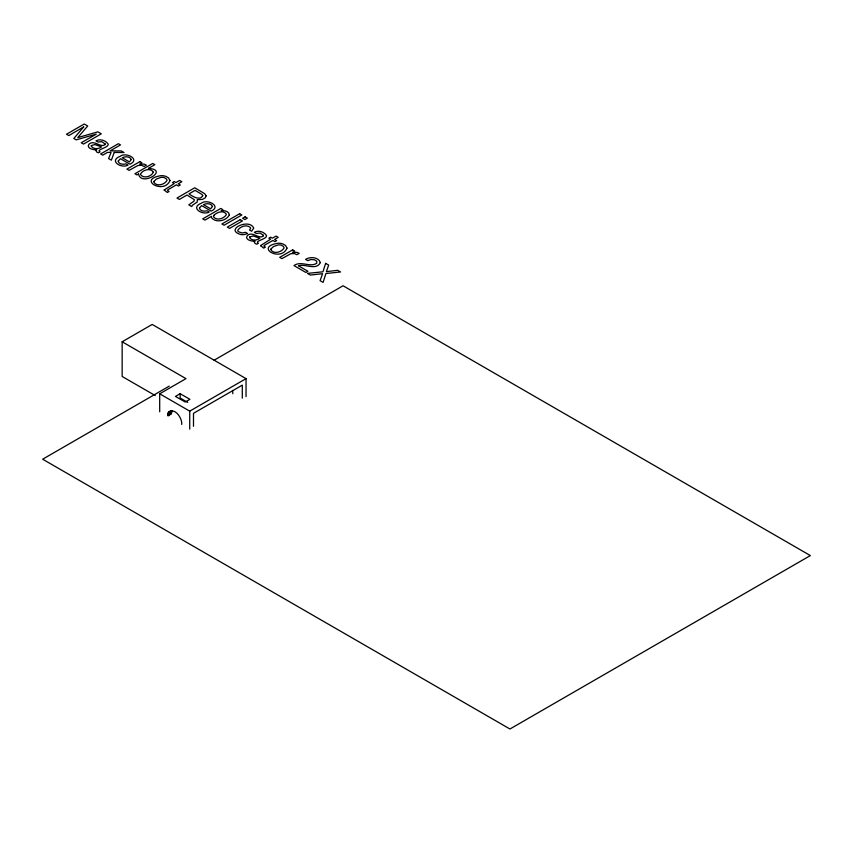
<?xml version="1.0" encoding="UTF-8"?>
<svg xmlns="http://www.w3.org/2000/svg" width="853" height="853" viewBox="0 0 853 853"><rect width="100%" height="100%" fill="white"/><g stroke="black" fill="none" stroke-linecap="round" stroke-linejoin="round"><path stroke-width="1.28" d="M167.689 415.176L167.678 415.752L171.432 413.588L172.093 410.517L168.34 412.692L167.689 415.176L171.453 413.001M181.732 424.463C182.457 418.258 174.502 406.604 168.34 412.692M232.837 393.745L232.602 390.439M155.203 395.547L122.15 376.472L122.15 341.786L152.186 324.439L246.048 378.636L246.048 396.613M169.257 386.121L42.65 459.213L509.945 729.006L810.35 555.57L343.055 285.776L214.146 360.201M159.692 411.796L159.692 393.809L185.975 378.636L122.15 341.786M180.154 393.702L175.462 396.41L185.229 402.04L189.92 399.332L180.154 393.702L180.154 398.031L187.756 402.413M168.841 411.946L171.016 410.549M168.574 412.298L171.389 410.666M168.137 413.119L171.89 410.954M167.977 413.588L171.73 411.423M167.838 414.089L171.602 411.914M167.753 414.611L171.506 412.447M168.627 415.816L171.432 413.588M159.692 393.809L189.729 411.146L246.048 378.636M242.295 398.148L242.295 385.14L193.492 413.321L193.492 426.319M189.729 411.146L189.729 429.134M253.661 228.156L251.646 231.216L249.534 230.001L250.643 228.337L250.334 227.484C246.688 224.158 240.493 226.386 237.923 229.969A3.775 2.186 0 0 0 238.435 231.707L242.156 232.997L245.515 232.315L247.637 233.541L244.768 234.458A6.28 3.625 0 0 1 240.759 234.522C223.891 229.638 249.769 217.867 253.661 228.156M164.181 189.995L167.337 192.469L169.054 191.477L167.54 190.496L167.988 189.707L176.443 184.824L178.512 186.018L180.292 184.994L178.224 183.8L181.838 181.71L179.642 180.441L176.017 182.531L174.268 181.518L172.487 182.542L174.247 183.555L164.181 189.995M260.56 245.632L263.705 248.116L265.422 247.125L263.918 246.133L264.355 245.344L272.811 240.471L274.879 241.666L276.66 240.631L274.591 239.437L278.206 237.347L276.009 236.078L272.395 238.168L270.636 237.155L268.855 238.179L270.614 239.192L260.56 245.632M118.215 161.089C118.61 164.33 123.365 164.693 125.903 163.861L128.046 165.098C121.446 168.894 108.438 160.791 120.156 156.323C125.786 151.695 140.809 159.212 129.944 164.202L120.444 158.722L118.215 161.089M199.442 207.983C199.837 211.235 204.592 211.587 207.13 210.755L209.273 211.992C202.673 215.798 189.665 207.695 201.383 203.217C207.012 198.589 222.036 206.106 211.171 211.107L201.671 205.626L199.442 207.983M105.122 143.933L105.058 144.658C100.281 148.123 94.065 139.284 88.968 144.221C85.886 148.294 93.841 150.192 96.752 149.744L95.931 150.65L96.762 152.047L98.479 152.794L100.089 151.866C95.397 149.67 107.894 147.985 108.214 144.594L108.086 143.954C105.537 140.297 99.961 138.559 95.952 140.873L97.988 142.046L101.667 141.63L105.122 143.933M263.449 235.343L263.396 236.068C258.619 239.544 252.403 230.694 247.306 235.631C244.214 239.704 252.168 241.612 255.079 241.154L254.258 242.06L255.1 243.457L256.817 244.203L258.427 243.276C253.736 241.09 266.221 239.394 266.541 236.004L266.413 235.364C263.865 231.707 258.288 229.969 254.29 232.283L256.316 233.455L260.005 233.04L263.449 235.343M153.903 181.508L153.817 182.147C156.557 187.042 164.992 184.589 167.071 180.282L166.378 178.853L164.426 177.701A4.19 2.42 0 0 0 161.025 177.392L156.44 178.991L153.903 181.508M270.923 249.065L270.849 249.716C273.589 254.61 282.023 252.147 284.102 247.85L283.409 246.421L281.458 245.269A4.19 2.42 0 0 0 278.057 244.96L273.472 246.56L270.923 249.065M206.127 195.838L205.285 197.768L202.417 199.421L197.288 199.677L197.246 201.99L192.447 205.253L191.733 206.554L188.78 204.859L193.962 201.201L194.324 199.634L186.999 195.028L179.386 199.431L176.976 198.035L194.74 187.777L204.677 193.684L206.127 195.838M153.316 172.146C151.642 176.475 143.752 179.002 140.649 174.694L140.606 173.905C142.771 169.864 150.704 167.54 153.316 172.146M138.581 173.959C140.948 187.106 169.8 169.736 148.411 168.404L154.851 164.682L152.74 163.456L134.913 173.756L136.917 174.908L138.581 173.959M169.971 180.537C163.989 195.06 136.97 179.365 161.025 175.675A7.56 4.361 0 0 1 165.962 176.432L168.51 177.882L169.971 180.537M287.003 248.095C281.021 262.617 254.002 246.933 278.057 243.244A7.56 4.361 0 0 1 282.993 244.001L285.542 245.451L287.003 248.095M91.335 145.596L91.218 146.258C93.435 149.456 98.671 149.222 101.518 146.865L94.832 144.541L91.335 145.596M249.673 237.006L249.545 237.678C251.763 240.877 256.998 240.631 259.845 238.275L253.16 235.95L249.673 237.006M131.245 159.554L129.432 161.921L122.235 157.762C124.964 156.355 129.955 156.142 131.245 159.554M212.472 206.458L210.659 208.814L203.462 204.656C206.191 203.259 211.181 203.035 212.472 206.458M202.747 195.7C199.815 201.191 192.33 196.211 189.014 193.866L195.081 190.368L201.98 194.452L202.747 195.7M320.344 262.596C316.218 270.87 305.225 263.556 298.454 265.795L307.912 271.265L305.854 272.448L293.965 265.582C301.002 260.41 309.991 267.81 316.762 263.214L316.73 261.221L314.458 259.77L310.801 259.493L307.784 260.655L305.566 259.376C309.991 256.486 318.585 256.934 320.344 262.596M229.34 214.903C226.557 220.852 215.969 223.251 211.565 217.771L211.523 216.31L204.901 220.127L202.726 218.869L220.788 208.441L222.9 209.667L221.183 210.659C224.211 210.382 229.084 211.16 229.34 214.903M325.643 263.353L322.946 271.798L307.475 273.386L310.385 275.061L322.605 273.685L320.088 280.669L323.084 282.396L325.931 273.525L340.56 271.968L337.692 270.316L326.39 271.638L328.661 265.091L325.643 263.353M114.227 152.452L111.359 160.161L108.576 158.551L111.071 152.452L107.574 152.356L102.712 155.161L100.622 153.956L118.386 143.699L120.486 144.903L110.165 150.864L121.254 150.917L124.037 152.516L114.227 152.452M213.9 215.351L213.591 216.907C216.779 221.012 223.934 218.667 226.269 214.775L226.248 213.986C223.241 209.881 216.811 212.258 213.9 215.351M83.711 126.894L73.838 138.485L76.216 139.86L96.272 134.134L81.238 142.76L83.519 144.082L101.283 133.825L97.882 131.852L77.783 137.6L87.71 125.988L84.255 123.994L66.491 134.252L68.794 135.574L83.711 126.894M139.849 161.643L126.894 169.118L129.07 170.376L138.037 165.461L141.705 165.343L144.082 166.474L146.375 165.151L144.285 164.139L139.679 164.128L141.918 162.838L139.849 161.643M239.661 213.719L221.897 223.976L224.072 225.235L241.836 214.977L239.661 213.719M240.237 219.669L227.335 227.111L229.553 228.391L242.444 220.948L240.237 219.669M245.11 216.854L242.636 218.283L244.854 219.562L247.317 218.133L245.11 216.854M292.675 249.876L279.72 257.361L281.895 258.619L290.862 253.693L294.53 253.576L296.908 254.716L299.2 253.384L297.111 252.381L292.504 252.36L294.743 251.07L292.675 249.876"/></g></svg>
